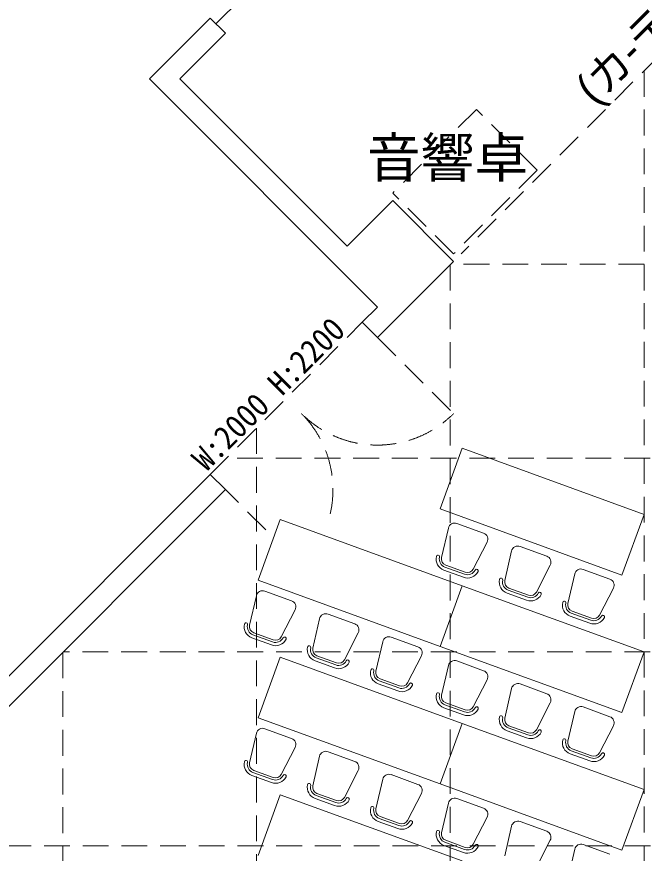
# Model space of a CAD drawing. Units: millimetres, scale not verified. Extents: x -36057 to 20255, y -22762 to 18611.
# Drawn here: x -28372 to -22536, y -7090 to 687 of the extents above; entities that cross this region are included whole.
import ezdxf
from ezdxf.enums import TextEntityAlignment as Align

# ---------------------------------------------------------------- set-up
doc = ezdxf.new("R2010")
doc.units = ezdxf.units.MM
doc.header["$LTSCALE"] = 200
doc.linetypes.add('DASHED1', pattern=[1.8, 1.2, -0.6])
for name, color, linetype, lineweight in [('1-0_121', 7, 'Continuous', 9), ('1-2_130', 7, 'Continuous', 9), ('1-A', 7, 'Continuous', 9), ('1-F', 7, 'Continuous', 9)]:
    doc.layers.add(name, color=color, linetype=linetype, lineweight=lineweight)
doc.styles.add('HGｺﾞｼｯｸE', font='')
doc.styles.add('ＭＳ ゴシック', font='')
doc.styles.get('HGｺﾞｼｯｸE').set_extended_font_data('HGｺﾞｼｯｸE')
doc.styles.get('ＭＳ ゴシック').set_extended_font_data('MS Gothic')

msp = doc.modelspace()

# ---------------------------------------------------------------- linework, layer by layer
at = {"layer": '1-0_121'}
for p, q in [((-25476.8, 1664.6), (-26519.8, 621.6)), ((-26572.8, 674.6), (-27138.5, 109)), ((-26431.4, 533.2), (-26572.8, 674.6)), ((-26431.4, 533.2), (-26855.6, 109)), ((-25300, -1446.7), (-26855.6, 109)), ((-24875.7, -1022.4), (-25300, -1446.7)), ((-25158.6, -2153.8), (-25017.2, -2295.2)), ((-24875.7, -2153.8), (-25017.2, -2295.2)), ((-26572.8, -3568), (-29648.7, -6643.9)), ((-26572.8, -3568), (-26431.4, -3709.4)), ((-26431.4, -3709.4), (-29507.3, -6785.3))]:
    msp.add_line(p, q, dxfattribs=at)
at = {"layer": '1-0_121', "linetype": 'DASHED1'}
for p, q in [((-25017.2, -2295.2), (-24310, -3002.3)), ((-26056.4, -4084.3), (-26431.4, -3709.4))]:
    msp.add_line(p, q, dxfattribs=at)
at = {"layer": '1-0_121'}
for points in [[(-27138.5, 109), (-25017.2, -2012.4), (-25158.6, -2153.8)], [(-24875.7, -2153.8), (-24310, -1588.1), (-24875.7, -1022.4)]]:
    msp.add_lwpolyline(points, dxfattribs=at)
at = {"layer": '1-0_121', "linetype": 'DASHED1'}
for centre, start, end in [((-25017.2, -2295.2), 225, 315), ((-26431.4, -3709.4), 347.00543, 45)]:
    msp.add_arc(centre, 1000, start, end, dxfattribs=at)
at = {"layer": '1-2_130', "linetype": 'DASHED1'}
for p, q in [((-20350.2, 2371.7), (-24239.3, -1517.4)), ((-24097.9, -173.9), (-24875.7, -951.7)), ((-23532.2, -739.6), (-24097.9, -173.9))]:
    msp.add_line(p, q, dxfattribs=at)
at = {"layer": '1-2_130'}
for p, q in [((-24435, -3887.4), (-24229.8, -3323.6)), ((-24435, -3887.4), (-24229.8, -3323.6)), ((-22743.6, -4503.1), (-24435, -3887.4)), ((-24279, -4023), (-24030.9, -4113.4)), ((-24420.9, -4341.1), (-24358, -4066.1)), ((-24126.7, -4448.2), (-23998, -4197.1)), ((-23691.7, -4236.8), (-23443.6, -4327.1)), ((-23833.6, -4554.9), (-23770.7, -4279.8)), ((-24389.8, -4429.7), (-24207.4, -4496.1)), ((-24382.9, -4410.9), (-24200.6, -4477.3)), ((-23539.4, -4662), (-23410.7, -4410.9)), ((-24400, -4457.9), (-24217.7, -4524.3)), ((-23246.3, -4768.7), (-23183.4, -4493.6)), ((-23104.4, -4450.6), (-22856.3, -4540.9)), ((-26126.5, -4551.1), (-24435, -5166.7)), ((-25816.3, -4742.8), (-26064.4, -4652.5)), ((-24435, -5166.7), (-24229.8, -4602.9)), ((-24435, -5166.7), (-24229.8, -4602.9)), ((-23802.5, -4643.5), (-23620.1, -4709.8)), ((-23795.6, -4624.7), (-23613.3, -4691)), ((-22952, -4875.8), (-22823.4, -4624.6)), ((-26206.3, -4970.6), (-26143.5, -4695.5)), ((-23812.7, -4671.6), (-23630.4, -4738)), ((-25912.1, -5077.7), (-25783.4, -4826.6)), ((-25229, -4956.6), (-25477.1, -4866.3)), ((-23225.4, -4885.4), (-23043.1, -4951.8)), ((-23215.2, -4857.2), (-23032.8, -4923.6)), ((-23208.3, -4838.4), (-23026, -4904.8)), ((-25619, -5184.4), (-25556.2, -4909.3)), ((-25986, -5106.7), (-26168.4, -5040.3)), ((-25324.8, -5291.5), (-25196.1, -5040.3)), ((-26003.1, -5153.7), (-26185.5, -5087.3)), ((-25992.8, -5125.5), (-26175.2, -5059.1)), ((-25031.7, -5398.1), (-24968.8, -5123)), ((-24641.7, -5170.3), (-24889.8, -5080)), ((-22743.6, -5782.4), (-24435, -5166.7)), ((-25405.5, -5339.3), (-25587.9, -5272.9)), ((-25398.7, -5320.5), (-25581.1, -5254.1)), ((-24737.5, -5505.2), (-24608.8, -5254.1)), ((-25415.8, -5367.5), (-25598.2, -5301.1)), ((-24420.9, -5620.4), (-24358, -5345.4)), ((-24279, -5302.3), (-24030.9, -5392.7)), ((-24828.5, -5581.2), (-25010.8, -5514.9)), ((-24818.2, -5553), (-25000.6, -5486.7)), ((-24811.4, -5534.2), (-24993.7, -5467.9)), ((-24126.7, -5727.5), (-23998, -5476.4)), ((-23691.7, -5516.1), (-23443.6, -5606.4)), ((-23833.6, -5834.2), (-23770.7, -5559.1)), ((-24400, -5737.2), (-24217.7, -5803.5)), ((-24389.8, -5709), (-24207.4, -5775.4)), ((-24382.9, -5690.2), (-24200.6, -5756.6)), ((-23539.4, -5941.3), (-23410.7, -5690.2)), ((-23104.4, -5729.9), (-22856.3, -5820.2)), ((-26126.5, -5830.4), (-24435, -6446)), ((-23246.3, -6048), (-23183.4, -5772.9)), ((-24435, -6446), (-24229.8, -5882.2)), ((-24435, -6446), (-24229.8, -5882.2)), ((-22538.4, -6497.8), (-24229.8, -5882.2)), ((-23795.6, -5903.9), (-23613.3, -5970.3)), ((-22952, -6155.1), (-22823.4, -5903.9)), ((-26206.3, -6249.9), (-26143.5, -5974.8)), ((-25816.3, -6022.1), (-26064.4, -5931.8)), ((-23812.7, -5950.9), (-23630.4, -6017.3)), ((-23802.5, -5922.7), (-23620.1, -5989.1)), ((-25912.1, -6357), (-25783.4, -6105.8)), ((-23215.2, -6136.5), (-23032.8, -6202.9)), ((-23208.3, -6117.7), (-23026, -6184.1)), ((-25619, -6463.7), (-25556.2, -6188.6)), ((-25229, -6235.9), (-25477.1, -6145.6)), ((-23225.4, -6164.7), (-23043.1, -6231.1)), ((-26003.1, -6433), (-26185.5, -6366.6)), ((-25992.8, -6404.8), (-26175.2, -6338.4)), ((-25986, -6386), (-26168.4, -6319.6)), ((-25324.8, -6570.8), (-25196.1, -6319.6)), ((-24641.7, -6449.6), (-24889.8, -6359.3)), ((-25031.7, -6677.4), (-24968.8, -6402.3)), ((-22743.6, -7061.7), (-24435, -6446)), ((-22743.6, -7061.7), (-22538.4, -6497.8)), ((-25415.8, -6646.8), (-25598.2, -6580.4)), ((-25405.5, -6618.6), (-25587.9, -6552.2)), ((-25398.7, -6599.8), (-25581.1, -6533.4)), ((-24737.5, -6784.5), (-24608.8, -6533.4)), ((-24279, -6581.6), (-24030.9, -6671.9)), ((-24420.9, -6899.7), (-24358, -6624.6)), ((-24818.2, -6832.3), (-25000.6, -6766)), ((-24811.4, -6813.5), (-24993.7, -6747.2)), ((-24126.7, -7006.8), (-23998, -6755.7)), ((-24828.5, -6860.5), (-25010.8, -6794.2)), ((-23833.6, -7113.5), (-23770.7, -6838.4)), ((-23691.7, -6795.4), (-23443.6, -6885.7)), ((-24389.8, -6988.3), (-24207.4, -7054.6)), ((-24382.9, -6969.5), (-24200.6, -7035.9)), ((-23539.4, -7220.6), (-23410.7, -6969.4)), ((-24400, -7016.5), (-24217.7, -7082.8)), ((-23246.3, -7327.3), (-23183.4, -7052.2)), ((-23104.4, -7009.2), (-22856.3, -7099.5))]:
    msp.add_line(p, q, dxfattribs=at)
at = {"layer": '1-2_130', "linetype": 'DASHED1'}
msp.add_lwpolyline([(-23532.2, -739.6), (-24310, -1517.4), (-24875.7, -951.7)], dxfattribs=at)
at = {"layer": '1-2_130'}
for points in [[(-22743.6, -4503.1), (-22538.4, -3939.3), (-24229.8, -3323.6)], [(-26126.5, -4551.1), (-25921.3, -3987.3), (-24229.8, -4602.9)], [(-22743.6, -5782.4), (-22538.4, -5218.6), (-24229.8, -4602.9)], [(-26126.5, -5830.4), (-25921.3, -5266.6), (-24229.8, -5882.2)], [(-26126.5, -7109.7), (-25921.3, -6545.9), (-24229.8, -7161.5)]]:
    msp.add_lwpolyline(points, dxfattribs=at)
for centre, radius, start, end in [((-24299.6, -4079.4), 60, 70, 167.12502), ((-24051.4, -4169.7), 60, 332.87498, 70), ((-23712.2, -4293.2), 60, 70, 167.12502), ((-24362.4, -4354.5), 110, 167.12473, 250), ((-24455, -4333.3), 15, 347.12444, 167.12444), ((-24362.4, -4354.5), 80, 167.12473, 250), ((-24362.4, -4354.5), 60, 167.12473, 250), ((-23464.1, -4383.5), 60, 332.87498, 70), ((-24180.1, -4420.9), 110, 250, 332.87527), ((-24180.1, -4420.9), 80, 250, 332.87527), ((-24180.1, -4420.9), 60, 250, 332.87527), ((-24095.5, -4464.2), 15, 332.87556, 152.87556), ((-23124.9, -4507), 60, 70, 167.12502), ((-23775.1, -4568.3), 110, 167.12473, 250), ((-23867.7, -4547.1), 15, 347.12444, 167.12444), ((-23775.1, -4568.3), 80, 167.12473, 250), ((-23775.1, -4568.3), 60, 167.12473, 250), ((-22876.8, -4597.3), 60, 332.87498, 70), ((-26085, -4708.9), 60, 70, 167.12502), ((-23592.8, -4634.6), 60, 250, 332.87527), ((-23508.2, -4678), 15, 332.87556, 152.87556), ((-25836.8, -4799.2), 60, 332.87498, 70), ((-23592.8, -4634.6), 110, 250, 332.87527), ((-23592.8, -4634.6), 80, 250, 332.87527), ((-23187.8, -4782), 110, 167.12473, 250), ((-23280.4, -4760.9), 15, 347.12444, 167.12444), ((-23187.8, -4782), 80, 167.12473, 250), ((-23187.8, -4782), 60, 167.12473, 250), ((-25497.7, -4922.6), 60, 70, 167.12502), ((-23005.4, -4848.4), 110, 250, 332.87527), ((-23005.4, -4848.4), 80, 250, 332.87527), ((-23005.4, -4848.4), 60, 250, 332.87527), ((-22920.9, -4891.7), 15, 332.87556, 152.87556), ((-26147.8, -4984), 110, 167.12473, 250), ((-26240.5, -4962.8), 15, 347.12444, 167.12444), ((-26147.8, -4984), 80, 167.12473, 250), ((-26147.8, -4984), 60, 167.12473, 250), ((-25249.5, -5013), 60, 332.87498, 70), ((-25965.5, -5050.3), 110, 250, 332.87527), ((-25965.5, -5050.3), 80, 250, 332.87527), ((-25965.5, -5050.3), 60, 250, 332.87527), ((-25880.9, -5093.7), 15, 332.87556, 152.87556), ((-24910.4, -5136.4), 60, 70, 167.12502), ((-25560.5, -5197.7), 110, 167.12473, 250), ((-25653.1, -5176.6), 15, 347.12444, 167.12444), ((-25560.5, -5197.7), 80, 167.12473, 250), ((-25560.5, -5197.7), 60, 167.12473, 250), ((-24662.2, -5226.7), 60, 332.87498, 70), ((-25378.2, -5264.1), 110, 250, 332.87527), ((-25378.2, -5264.1), 80, 250, 332.87527), ((-25378.2, -5264.1), 60, 250, 332.87527), ((-25293.6, -5307.4), 15, 332.87556, 152.87556), ((-24299.6, -5358.7), 60, 70, 167.12502), ((-24973.2, -5411.5), 110, 167.12473, 250), ((-25065.8, -5390.3), 15, 347.12444, 167.12444), ((-24973.2, -5411.5), 80, 167.12473, 250), ((-24973.2, -5411.5), 60, 167.12473, 250), ((-24051.4, -5449), 60, 332.87498, 70), ((-24790.9, -5477.9), 80, 250, 332.87527), ((-24790.9, -5477.9), 60, 250, 332.87527), ((-24706.3, -5521.2), 15, 332.87556, 152.87556), ((-23712.2, -5572.5), 60, 70, 167.12502), ((-24790.9, -5477.9), 110, 250, 332.87527), ((-24455, -5612.6), 15, 347.12444, 167.12444), ((-24362.4, -5633.8), 110, 167.12473, 250), ((-24362.4, -5633.8), 80, 167.12473, 250), ((-24362.4, -5633.8), 60, 167.12473, 250), ((-23464.1, -5662.8), 60, 332.87498, 70), ((-24180.1, -5700.2), 110, 250, 332.87527), ((-24180.1, -5700.2), 80, 250, 332.87527), ((-24180.1, -5700.2), 60, 250, 332.87527), ((-24095.5, -5743.5), 15, 332.87556, 152.87556), ((-23124.9, -5786.2), 60, 70, 167.12502), ((-23775.1, -5847.6), 110, 167.12473, 250), ((-23867.7, -5826.4), 15, 347.12444, 167.12444), ((-23775.1, -5847.6), 80, 167.12473, 250), ((-22876.8, -5876.6), 60, 332.87498, 70), ((-23775.1, -5847.6), 60, 167.12473, 250), ((-26085, -5988.2), 60, 70, 167.12502), ((-23592.8, -5913.9), 110, 250, 332.87527), ((-23592.8, -5913.9), 80, 250, 332.87527), ((-23592.8, -5913.9), 60, 250, 332.87527), ((-23508.2, -5957.3), 15, 332.87556, 152.87556), ((-25836.8, -6078.5), 60, 332.87498, 70), ((-23187.8, -6061.3), 110, 167.12473, 250), ((-23280.4, -6040.2), 15, 347.12444, 167.12444), ((-23187.8, -6061.3), 80, 167.12473, 250), ((-23187.8, -6061.3), 60, 167.12473, 250), ((-25497.7, -6201.9), 60, 70, 167.12502), ((-23005.4, -6127.7), 110, 250, 332.87527), ((-23005.4, -6127.7), 80, 250, 332.87527), ((-23005.4, -6127.7), 60, 250, 332.87527), ((-22920.9, -6171), 15, 332.87556, 152.87556), ((-26147.8, -6263.3), 110, 167.12473, 250), ((-26240.5, -6242.1), 15, 347.12444, 167.12444), ((-26147.8, -6263.3), 80, 167.12473, 250), ((-26147.8, -6263.3), 60, 167.12473, 250), ((-25249.5, -6292.3), 60, 332.87498, 70), ((-25965.5, -6329.6), 80, 250, 332.87527), ((-25965.5, -6329.6), 60, 250, 332.87527), ((-25880.9, -6373), 15, 332.87556, 152.87556), ((-24910.4, -6415.7), 60, 70, 167.12502), ((-25965.5, -6329.6), 110, 250, 332.87527), ((-25560.5, -6477), 110, 167.12473, 250), ((-25653.1, -6455.9), 15, 347.12444, 167.12444), ((-24662.2, -6506), 60, 332.87498, 70), ((-25560.5, -6477), 80, 167.12473, 250), ((-25560.5, -6477), 60, 167.12473, 250), ((-25378.2, -6543.4), 110, 250, 332.87527), ((-25378.2, -6543.4), 80, 250, 332.87527), ((-25378.2, -6543.4), 60, 250, 332.87527), ((-25293.6, -6586.7), 15, 332.87556, 152.87556), ((-24299.6, -6638), 60, 70, 167.12502), ((-24973.2, -6690.8), 110, 167.12473, 250), ((-25065.8, -6669.6), 15, 347.12444, 167.12444), ((-24973.2, -6690.8), 80, 167.12473, 250), ((-24973.2, -6690.8), 60, 167.12473, 250), ((-24051.4, -6728.3), 60, 332.87498, 70), ((-24790.9, -6757.2), 110, 250, 332.87527), ((-24790.9, -6757.2), 80, 250, 332.87527), ((-24790.9, -6757.2), 60, 250, 332.87527), ((-24706.3, -6800.5), 15, 332.87556, 152.87556), ((-23712.2, -6851.8), 60, 70, 167.12502), ((-24362.4, -6913.1), 110, 167.12473, 250), ((-24455, -6891.9), 15, 347.12444, 167.12444), ((-24362.4, -6913.1), 80, 167.12473, 250), ((-24362.4, -6913.1), 60, 167.12473, 250), ((-23464.1, -6942.1), 60, 332.87498, 70), ((-24180.1, -6979.5), 110, 250, 332.87527), ((-24180.1, -6979.5), 80, 250, 332.87527), ((-24180.1, -6979.5), 60, 250, 332.87527), ((-24095.5, -7022.8), 15, 332.87556, 152.87556), ((-23124.9, -7065.5), 60, 70, 167.12502)]:
    msp.add_arc(centre, radius, start, end, dxfattribs=at)
at = {"layer": '1-F', "color": 4, "linetype": 'DASHED1'}
for p, q in [((-22538.4, 183.6), (-22538.4, -12486.2)), ((-24340.5, -1618.6), (-24340.5, -11739.7)), ((-20736.2, -1614.3), (-24336.2, -1614.3)), ((-26572.8, -3568), (-25158.6, -2153.8)), ((-26142.7, -3137.9), (-26142.7, -10987.3)), ((-2682.7, -3416.4), (-26421.2, -3416.4)), ((-27944.8, -5222.8), (-27944.8, -9604.5)), ((-880.6, -5218.6), (-27940.5, -5218.6)), ((921.5, -7020.7), (-29742.6, -7020.7))]:
    msp.add_line(p, q, dxfattribs=at)

# ---------------------------------------------------------------- texts
at = {"layer": '1-A', "style": 'HGｺﾞｼｯｸE'}
msp.add_text('(カ-テン)', height=293.3, rotation=45, dxfattribs=at).set_placement((-22931.2, -209.2), align=Align.BOTTOM_LEFT)
msp.add_text('音響卓', height=366.6, dxfattribs=at).set_placement((-25115.6, -915.5), align=Align.BOTTOM_LEFT)
at = {"layer": '1-A', "style": 'ＭＳ ゴシック', "width": 0.95}
msp.add_text('W:2000 H:2200', height=219.9, rotation=45, dxfattribs=at).set_placement((-26561.2, -3596.3), align=Align.BOTTOM_LEFT)

doc.saveas('drawing.dxf')
